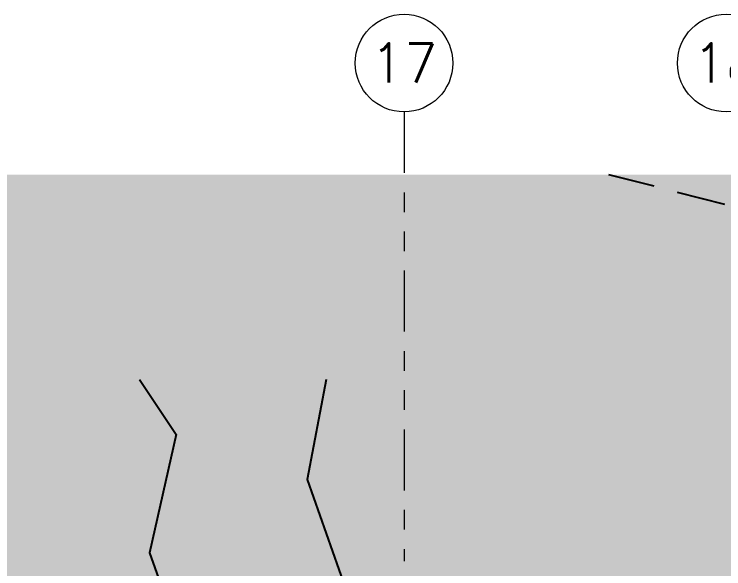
# Model space of a CAD drawing. Header units: millimetres. Extents: x -3 to 53, y -110 to 39.
# Drawn here: x 35.979 to 39.613, y 36.511 to 39.35 of the extents above; entities that cross this region are included whole.
import ezdxf
from ezdxf.enums import TextEntityAlignment as Align
from ezdxf.xclip import XClip

# ---------------------------------------------------------------- set-up
doc = ezdxf.new("R2010")
doc.units = ezdxf.units.MM
doc.header["$XCLIPFRAME"] = 2
for name, pattern in [('DOT', [6.35, 0, -6.35]), ('HIDDEN2', [0.1875, 0.125, -0.0625]), ('PHANTOM', [63.5, 31.75, -6.35, 6.35, -6.35, 6.35, -6.35]), ('PHANTOM2', [1.25, 0.625, -0.125, 0.125, -0.125, 0.125, -0.125])]:
    doc.linetypes.add(name, pattern=pattern)
for name, color, linetype in [('A-EJES', 8, 'PHANTOM'), ('A-JARDIN', 8, 'Continuous'), ('A-MURO BAJO', 8, 'Continuous'), ('A-PROYECCIONES', 8, 'HIDDEN2'), ('DLP_VERDE', 8, 'Continuous')]:
    doc.layers.add(name, color=color, linetype=linetype)
doc.layers.add('A-MUROS', color=8, linetype='Continuous', lineweight=30)
doc.styles.add('ROMANS', font='ROMANS.shx', dxfattribs={"oblique": 10})

# ---------------------------------------------------------------- blocks, each defined once
blk = doc.blocks.new('Ejes_Torre C 1var')
at = {"layer": 'A-EJES', "color": 8, "linetype": 'PHANTOM2', "lineweight": 0, "ltscale": 0.5}
blk.add_lwpolyline([(37.975, 16.65), (37.975, 14.35)], dxfattribs=at)
at = {"layer": 'A-EJES', "color": 8, "linetype": 'Continuous', "lineweight": 0}
for centre in [(37.975, 16.9), (39.625, 16.9)]:
    blk.add_circle(centre, 0.25, dxfattribs=at)
at = {"layer": 'A-EJES', "color": 8, "linetype": 'Continuous', "lineweight": 0, "style": 'ROMANS'}
for s, p in [('17', (37.975, 16.9)), ('18', (39.625, 16.9))]:
    blk.add_text(s, height=0.2, dxfattribs=at).set_placement(p, align=Align.MIDDLE_CENTER)
blk = doc.blocks.new('FONDO_')
at = {"layer": 'DLP_VERDE'}
h = blk.add_hatch(dxfattribs=at)
h.set_pattern_fill('AR-SAND', color=8, scale=0.0035, angle=215)
h.set_pattern_definition([(252.5, (-226555.99196, -8188222.85647), (0.1028379063742, -0.1371042579803), [0, -0.135128, 0, -0.15113, 0, -0.1444625]), (222.5, (-226555.99196, -8188222.85647), (0.0150241246165, -0.2957586482646), [0, -0.072898, 0, -0.121793, 0, -0.0466725]), (182.5, (-226555.90239, -8188222.79375), (-0.226491538642, -0.159205150185), [0, -0.04445, 0, -0.16002, 0, -0.208915]), (172.5, (-226555.90239, -8188222.79375), (-0.174160637763, -0.217199849944), [0, -0.022225, 0, -0.104902, 0, -0.120015])])
edge = h.paths.add_edge_path()
edge.add_line((0.5259, -38.6621), (0.1413, -38.472))
edge.add_arc((25.3354, -50.9238), 28.1032, 152.02965, 153.69987, ccw=False)
edge.add_arc((-0.8256, -37.0688), 1.5005, 333.3009, 437.3345)
edge.add_line((-0.4966, -35.6049), (-2.8713, -35.0716))
edge.add_line((-2.8713, -35.0716), (-6.4784, -51.1929))
edge.add_line((-6.4784, -51.1929), (-5.9905, -51.3022))
edge.add_line((-5.9905, -51.3022), (-7.192, -56.6695))
edge.add_line((-7.192, -56.6695), (-6.358, -56.8562))
edge.add_arc((-6.3355, -56.7303), 0.1279, 259.8703, 314.7872)
edge.add_arc((-1.9078, -62.8581), 7.4337, 97.54143, 125.6974, ccw=False)
edge.add_line((-2.8834, -55.4887), (-2.7872, -55.4577))
edge.add_line((-2.7872, -55.4577), (-2.7204, -55.859))
edge.add_arc((-2.9922, -54.9861), 0.9142, 287.2995, 368.033)
edge.add_arc((25.3354, -50.9238), 27.7032, 178.32785, 188.16498, ccw=False)
edge.add_arc((25.3354, -50.9238), 27.7032, 159.2502, 178.32786, ccw=False)
edge.add_arc((20.0449, -48.8809), 22.0321, 152.36653, 159.34385, ccw=False)
at = {"layer": 'A-MURO BAJO', "color": 8}
blk.add_lwpolyline([(-2.7204, -55.859, 0.367599), (-2.087, -54.8583, -0.04244), (-2.356, -50.1154, -0.083435), (-0.5709, -41.1089, -0.030454), (0.5259, -38.6621), (0.1413, -38.472, -0.007288), (0.5149, -37.743, 0.487917), (-0.4966, -35.6049), (-2.8703, -35.0718), (-6.4784, -51.193), (-5.9905, -51.3022), (-7.192, -56.6695), (-6.358, -56.8562, 0.244314), (-6.2454, -56.8211, -0.126894), (-2.7841, -55.4762), (-2.7204, -55.859)], format="xyb", dxfattribs=at)
at = {"layer": 'A-PROYECCIONES', "color": 8, "ltscale": 2}
blk.add_line((-7.4942, -55.7308), (17.2864, -7.0636, 0), dxfattribs=at)
blk = doc.blocks.new('arq.')
at = {"layer": 'A-JARDIN', "color": 8}
for points in [[(137.8337, 39.3738), (138.0201, 39.0918), (137.8852, 38.4871), (138.0771, 37.9435)], [(138.7882, 39.3738), (138.6919, 38.8619), (138.8866, 38.3083), (138.8767, 37.9435)]]:
    blk.add_lwpolyline(points, dxfattribs=at)
at = {"layer": 'A-MUROS', "color": 8}
blk.add_blockref('Ejes_Torre C 1var', (101.2127, 24.0936), dxfattribs=at)
at = {"color": 8, "linetype": 'DOT'}
ref = blk.add_blockref('FONDO_', (93.8909, 33.0827), dxfattribs=dict(at, rotation=102.6173891652518))
XClip(ref).set_block_clipping_path([(-13.2902250815, -2.4271841227), (-25.0859891039, -55.1232695242), (-5.7853781296, -59.4436180056), (6.0103858928, -6.7475326041)])

msp = doc.modelspace()

# ---------------------------------------------------------------- block references
at = {"color": 7}
msp.add_blockref('arq.', (-101.2125, -1.8936), dxfattribs=at)

doc.saveas('drawing.dxf')
